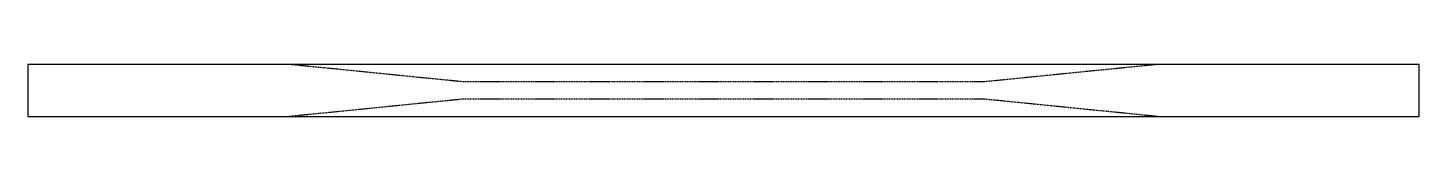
# Model space of a CAD drawing. Header units: millimetres. Extents: x 0 to 8000, y -150 to 150.
import ezdxf

# ---------------------------------------------------------------- set-up
doc = ezdxf.new("R2010")
doc.units = ezdxf.units.MM
doc.linetypes.add('DASHED2', pattern=[9.525, 6.35, -3.175])

# ---------------------------------------------------------------- blocks, each defined once
blk = doc.blocks.new('*U2')
blk.add_lwpolyline([(0, -150), (8000, -150), (8000, 150), (0, 150)], close=True)
at = {"linetype": 'DASHED2'}
for points in [[(6500, 150), (5500, 50), (2500, 50), (1500, 150)], [(6500, -150), (5500, -50), (2500, -50), (1500, -150)]]:
    blk.add_lwpolyline(points, dxfattribs=at)

msp = doc.modelspace()

# ---------------------------------------------------------------- block references
msp.add_blockref('*U2', (0, 0))

doc.saveas('drawing.dxf')
